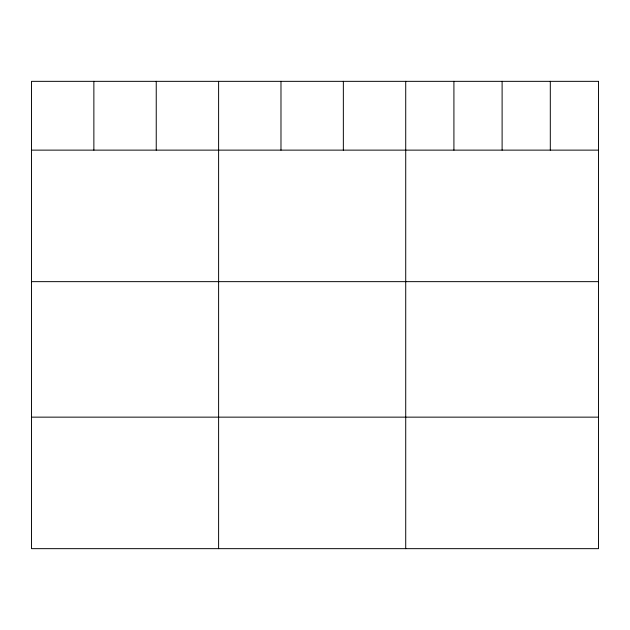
<?xml version="1.0" encoding="UTF-8"?>
<svg xmlns="http://www.w3.org/2000/svg" width="630" height="630" viewBox="0 0 630 630"><rect width="100%" height="100%" fill="white"/><g stroke="black" fill="none" stroke-linecap="round" stroke-linejoin="round"><path stroke-width="0.94" d="M31.5 150.129L598.5 150.129M31.5 281.649L598.5 281.649M31.5 417.147L598.5 417.147M550.305 81.341L550.305 150.129M502.11 81.341L502.11 150.129M453.915 81.341L453.915 150.129M405.72 81.341L405.72 548.659M343.35 81.341L343.35 150.129M280.98 81.341L280.98 150.129M218.61 81.341L218.61 548.659M156.24 81.341L156.24 150.129M93.87 81.341L93.87 150.129M598.5 81.341L31.5 81.341L31.5 548.659L598.5 548.659L598.5 81.341"/></g></svg>
